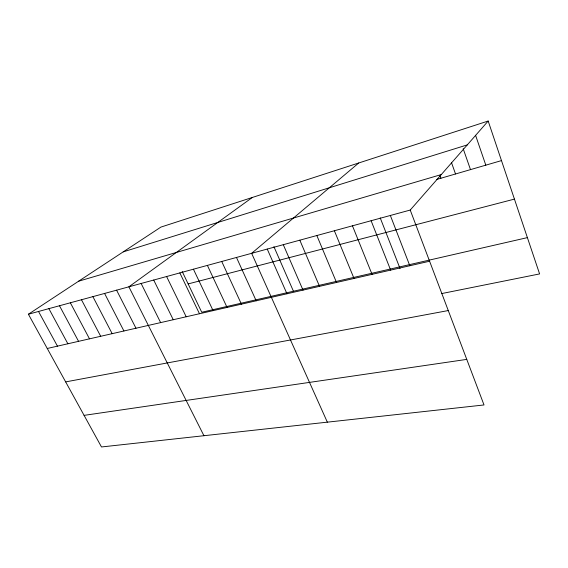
<?xml version="1.0" encoding="UTF-8"?>
<svg xmlns="http://www.w3.org/2000/svg" width="568" height="568" viewBox="0 0 568 568"><rect width="100%" height="100%" fill="white"/><g stroke="black" fill="none" stroke-linecap="round" stroke-linejoin="round"><path stroke-width="0.85" d="M410.224 210.054L484.014 404.956L101.487 446.966L28.4 314.232L410.224 210.054L488.175 121.034L539.6 273.918L441.79 293.549M358.727 162.988L251.645 253.321L327.338 422.159M252.341 197.458L128.886 286.812L203.933 435.713M28.4 314.232L160.9 227.094L488.175 121.034M123.228 251.865L467.294 144.883M78.632 281.195L441.293 174.568M436.707 179.46L501.487 160.595M188.15 283.915L514.438 199.112M527.395 237.623L201.732 312.251L182.186 271.476M47.258 348.482L429.6 261.223M65.654 381.895L448.273 310.554M84.085 415.364L466.761 359.388M38.517 311.47L57.453 346.153M48.876 308.644L67.883 343.775M59.484 305.754L78.561 341.34M70.347 302.787L89.495 338.84M81.48 299.748L100.692 336.284M92.889 296.638L112.166 333.664M104.59 293.443L123.923 330.981M116.582 290.17L135.979 328.233M141.141 283.475L160.645 322.603M153.708 280.045L173.254 319.727M166.601 276.524L186.197 316.774M179.843 272.91L199.467 313.742M193.432 269.204L213.092 310.632M207.391 265.398L227.079 307.444M221.733 261.479L241.443 304.164M236.48 257.46L256.204 300.799M267.237 249.068L286.975 293.777M273.911 246.675L293.443 291.235M283.29 244.687L303.014 290.113M299.819 240.179L319.528 286.343M316.837 235.528L336.519 282.466M334.374 230.743L354.027 278.476M352.458 225.815L372.061 274.358M371.11 220.725L390.649 270.112M380.219 217.885L400.042 268.508M390.351 215.471L409.819 265.739M440.001 175.732L440.91 178.231M451.418 162.412L455.529 173.978M463.183 148.695L470.496 169.619M475.558 135.269L485.81 165.16"/></g></svg>
